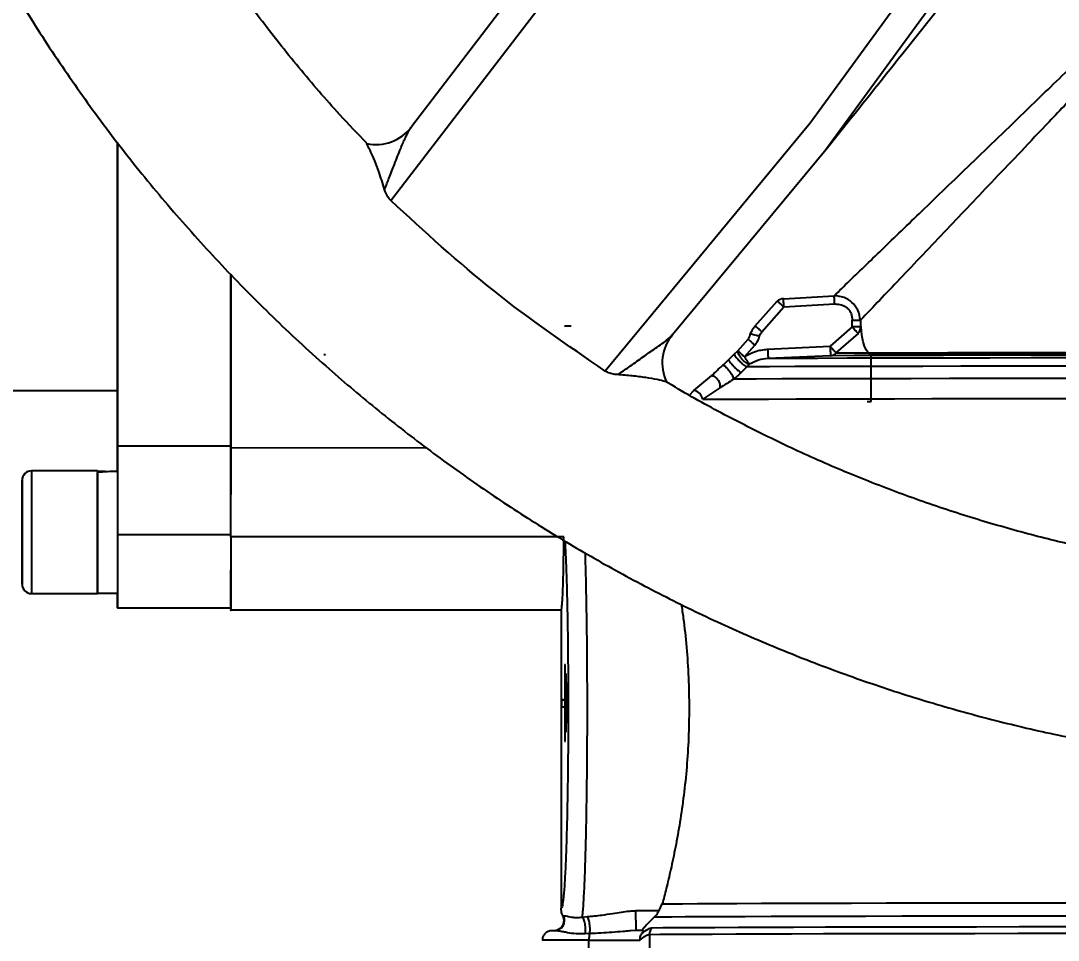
# Model space of a CAD drawing. Header units: millimetres. Extents: x 1890 to 4327, y 775 to 2498.
# Drawn here: x 2864.6 to 2974.5, y 1109.4 to 1206.9 of the extents above; entities that cross this region are included whole.
import ezdxf

# ---------------------------------------------------------------- set-up
doc = ezdxf.new("R2010")
doc.units = ezdxf.units.MM
doc.layers.add('AM_5', color=3, linetype='Continuous', lineweight=25)
doc.styles.add('SLDTEXTSTYLE1', font='txt.shx', dxfattribs={"width": 0.7, "bigfont": 'gbcbig.shx'})
doc.dimstyles.new('SLDDIMSTYLE12$0', dxfattribs={"dimtxt": 12, "dimasz": 10, "dimexe": 0, "dimexo": 0.0625, "dimgap": 0.875, "dimtad": 1, "dimdec": 1, "dimlfac": 1.8, "dimrnd": 1e-09, "dimzin": 12, "dimdsep": 46, "dimtxsty": 'SLDTEXTSTYLE1', "dimcen": 0.09, "dimdle": 8.16, "dimclrd": 3, "dimclre": 3, "dimadec": 0, "dimazin": 3, "dimtfac": 1, "dimtdec": 1, "dimtofl": 0, "dimtmove": 0, "dimatfit": 3, "dimfxl": 0, "dimfrac": 2, "dimtolj": 1, "dimlwd": 5, "dimlwe": 5, "dimarcsym": 0})

# ---------------------------------------------------------------- blocks, each defined once
blk = doc.blocks.new('*D77')
at = {"layer": 'AM_5', "color": 3, "lineweight": 5, "transparency": 16777216}
blk.add_line((3009.58, 1296.08), (2821.59, 1296.08), dxfattribs=at)
at = {"layer": 'AM_5', "color": 3, "linetype": 'Continuous', "lineweight": 5, "transparency": 16777216}
for p, q in [((2821.59, 1286.08), (2821.59, 1064.47)), ((2963.84, 1054.47), (2821.59, 1054.47))]:
    blk.add_line(p, q, dxfattribs=at)
at = {"layer": 'AM_5', "color": 3, "transparency": 16777216}
for points in [[(2819.92, 1286.08), (2823.26, 1286.08), (2821.59, 1296.08)], [(2819.92, 1064.47), (2823.26, 1064.47), (2821.59, 1054.47)]]:
    blk.add_solid(points, dxfattribs=at)
at = {"layer": 'Defpoints', "color": 0, "transparency": 16777216}
for p in [(3009.65, 1296.08), (2821.59, 1054.47), (2963.9, 1054.47)]:
    blk.add_point(p, dxfattribs=at)
at = {"layer": 'AM_5', "color": 0, "transparency": 16777216, "insert": (2814.72, 1121.75), "char_height": 12, "attachment_point": 5, "rotation": 90, "style": 'SLDTEXTSTYLE1'}
blk.add_mtext('\\A1;245', dxfattribs=at)

msp = doc.modelspace()

# ---------------------------------------------------------------- linework, layer by layer
at = {"color": 7, "linetype": 'Continuous', "lineweight": 25}
for p, q in [((2921.697, 1216.1), (2906.026, 1195.63)), ((2963.224, 1216.561), (2948.28, 1196.037)), ((2903.848, 1187.819), (2924.602, 1214.867)), ((2950.004, 1193.33), (2965.015, 1213.899)), ((2948.28, 1196.037), (2926.567, 1169.751)), ((2933.701, 1173.62), (2950.142, 1193.478)), ((2942.451, 1174.534), (2944.783, 1177.167)), ((2945.438, 1177.423), (2950.815, 1177.742)), ((2943.158, 1173.905), (2945.49, 1176.543)), ((2945.49, 1176.543), (2950.867, 1176.863)), ((2952.731, 1174.429), (2952.731, 1175.135)), ((2953.597, 1175.136), (2953.597, 1174.43)), ((2952.731, 1174.429), (2950.377, 1172.381)), ((2940.601, 1171.903), (2941.702, 1173.133)), ((2953.343, 1173.724), (2950.996, 1171.675)), ((2939.621, 1170.952), (2940.212, 1171.543)), ((2940.212, 1171.543), (2940.601, 1171.903)), ((2941.308, 1171.269), (2942.409, 1172.501)), ((2943.763, 1172.074), (2950.377, 1172.381)), ((2941.324, 1171.246), (2941.308, 1171.269)), ((2941.852, 1170.473), (2941.557, 1170.203)), ((2950.423, 1171.384), (2943.81, 1171.077)), ((2954.726, 1166.542), (2954.726, 1171.513)), ((2987.694, 1171.513), (2954.826, 1171.513)), ((2941.557, 1170.203), (2940.966, 1169.611)), ((2935.946, 1167.694), (2937.853, 1169.289)), ((2733.889, 1167.679), (2874.889, 1167.679)), ((2935.485, 1167.217), (2935.946, 1167.694)), ((2938.692, 1167.977), (2936.882, 1166.763)), ((2874.889, 1161.835), (2886.889, 1161.835)), ((2886.889, 1161.639), (2907.571, 1161.637)), ((2872.789, 1159.179), (2865.789, 1159.179)), ((2864.789, 1152.679), (2864.789, 1155.679)), ((2864.789, 1155.679), (2864.789, 1155.679)), ((2864.789, 1155.679), (2864.789, 1152.679)), ((2864.789, 1152.679), (2864.789, 1149.679)), ((2864.789, 1149.679), (2864.789, 1152.679)), ((2864.789, 1152.679), (2864.789, 1152.679)), ((2886.889, 1152.399), (2874.889, 1152.399)), ((2922.169, 1152.184), (2886.889, 1152.184)), ((2864.789, 1149.679), (2864.789, 1149.679)), ((2865.789, 1146.179), (2872.789, 1146.179)), ((2872.789, 1146.239), (2874.889, 1146.239)), ((2874.889, 1144.679), (2886.889, 1144.679)), ((2886.889, 1144.447), (2921.889, 1144.447)), ((2921.889, 1144.447), (2921.889, 1112.833)), ((2922.311, 1138.667), (2922.283, 1138.665)), ((2922.283, 1138.665), (2922.283, 1134.932)), ((2922.283, 1138.665), (2922.311, 1138.665)), ((2922.311, 1130.501), (2922.311, 1138.667)), ((2922.402, 1137.695), (2922.375, 1137.694)), ((2922.375, 1137.694), (2922.375, 1131.482)), ((2922.375, 1137.694), (2922.402, 1137.694)), ((2922.402, 1131.484), (2922.402, 1137.695)), ((2922.483, 1136.743), (2922.456, 1136.742)), ((2922.456, 1136.742), (2922.456, 1132.444)), ((2922.456, 1136.742), (2922.483, 1136.742)), ((2922.483, 1132.446), (2922.483, 1136.743)), ((2922.283, 1134.932), (2921.912, 1134.909)), ((2921.912, 1134.909), (2921.912, 1134.173)), ((2921.912, 1134.909), (2922.311, 1134.909)), ((2921.912, 1134.173), (2922.283, 1134.196)), ((2922.283, 1134.932), (2922.311, 1134.932)), ((2922.283, 1134.196), (2922.283, 1130.499)), ((2922.283, 1134.196), (2922.311, 1134.196)), ((2922.456, 1132.444), (2922.483, 1132.446)), ((2922.375, 1131.482), (2922.402, 1131.484)), ((2922.283, 1130.499), (2922.311, 1130.501)), ((2932.27, 1112.584), (2932.598, 1113.298)), ((2929.809, 1112.584), (2932.27, 1112.584)), ((2922.069, 1112.003), (2922.149, 1112.026)), ((2924.115, 1111.902), (2924.643, 1111.951)), ((2931.742, 1111.879), (2931.421, 1111.565)), ((2921.415, 1110.482), (2921.303, 1110.456)), ((2924.917, 1110.148), (2924.45, 1110.123)), ((2929.809, 1110.467), (2929.279, 1110.44)), ((2929.809, 1110.54), (2929.809, 1110.467)), ((2930.561, 1110.469), (2929.809, 1110.467)), ((2931.235, 1110.064), (2931.235, 1075.637)), ((2924.824, 1075.462), (2924.824, 1109.462))]:
    msp.add_line(p, q, dxfattribs=at)
at = {"color": 8, "linetype": 'Continuous', "lineweight": 25}
msp.add_line((2922.95, 1174.513), (2922.251, 1174.513), dxfattribs=at)
at = {"color": 7, "linetype": 'Continuous', "lineweight": 25, "flags": 128}
for points in [[(2874.889, 1193.963), (2874.889, 1192.946), (2874.889, 1188.747), (2874.889, 1184.774), (2874.889, 1181.046), (2874.889, 1177.58), (2874.889, 1174.393), (2874.889, 1171.498), (2874.889, 1168.909), (2874.889, 1166.639), (2874.889, 1164.697), (2874.889, 1163.093), (2874.889, 1161.835)], [(2874.889, 1167.679), (2874.889, 1167.857), (2874.889, 1168.392), (2874.889, 1169.279), (2874.889, 1170.515), (2874.889, 1172.093), (2874.889, 1174.005), (2874.889, 1176.242), (2874.889, 1178.791), (2874.889, 1181.641), (2874.889, 1184.777), (2874.889, 1188.182), (2874.889, 1191.839), (2874.889, 1193.884)], [(2954.826, 1171.513), (2954.602, 1171.57), (2954.386, 1171.741), (2954.188, 1172.018), (2954.014, 1172.391), (2953.871, 1172.846), (2953.765, 1173.365), (2953.7, 1173.927), (2953.678, 1174.513)], [(2943.763, 1172.074), (2943.772, 1171.882), (2943.781, 1171.697), (2943.789, 1171.527), (2943.796, 1171.377), (2943.802, 1171.253), (2943.806, 1171.159), (2943.809, 1171.1), (2943.81, 1171.077)], [(2950.996, 1171.675), (2953.527, 1171.684), (2956.356, 1171.693), (2959.469, 1171.701), (2962.849, 1171.708), (2966.478, 1171.715), (2970.337, 1171.722), (2974.406, 1171.728), (2978.662, 1171.733)], [(2976.195, 1171.147), (2971.652, 1171.142), (2967.299, 1171.136), (2963.157, 1171.129), (2959.248, 1171.122), (2955.589, 1171.114), (2952.2, 1171.106), (2949.097, 1171.097), (2946.296, 1171.087), (2943.81, 1171.077)], [(2978.359, 1171.443), (2974.061, 1171.437), (2969.953, 1171.431), (2966.056, 1171.425), (2962.392, 1171.418), (2958.979, 1171.41), (2955.836, 1171.402), (2952.979, 1171.393), (2950.423, 1171.384)], [(2977.439, 1170.279), (2972.855, 1170.274), (2968.442, 1170.268), (2964.222, 1170.262), (2960.213, 1170.255), (2956.433, 1170.247), (2952.902, 1170.239), (2949.633, 1170.231), (2946.644, 1170.222), (2943.948, 1170.212), (2941.557, 1170.203)], [(2976.444, 1168.974), (2971.791, 1168.969), (2967.314, 1168.963), (2963.035, 1168.956), (2958.974, 1168.949), (2955.148, 1168.942), (2951.577, 1168.933), (2948.276, 1168.925), (2945.261, 1168.915), (2942.546, 1168.906), (2940.144, 1168.896)], [(2874.888, 1161.835), (2874.888, 1163.093), (2874.888, 1164.697), (2874.888, 1166.639), (2874.888, 1167.679)], [(2936.882, 1166.763), (2938.885, 1166.773), (2941.208, 1166.783), (2943.839, 1166.793), (2946.767, 1166.802), (2949.979, 1166.811), (2953.46, 1166.819), (2957.194, 1166.827), (2961.165, 1166.834), (2965.355, 1166.841), (2969.746, 1166.847), (2974.316, 1166.852), (2979.046, 1166.857)], [(2874.888, 1159.004), (2874.888, 1159.662), (2874.888, 1160.629), (2874.888, 1161.36), (2874.888, 1161.835)], [(2874.889, 1161.835), (2874.889, 1161.36), (2874.889, 1160.629), (2874.889, 1159.662), (2874.889, 1158.486), (2874.889, 1157.132), (2874.889, 1155.638), (2874.889, 1154.046), (2874.889, 1152.399)], [(2865.789, 1159.179), (2865.789, 1159.168), (2865.789, 1158.906), (2865.789, 1158.308), (2865.789, 1157.407), (2865.789, 1156.251), (2865.789, 1154.902), (2865.789, 1153.434), (2865.789, 1151.924), (2865.789, 1150.456), (2865.789, 1149.107), (2865.789, 1147.951), (2865.789, 1147.05), (2865.789, 1146.452), (2865.789, 1146.19), (2865.789, 1146.179)], [(2872.789, 1159.179), (2872.789, 1159.168), (2872.789, 1158.906), (2872.789, 1158.308), (2872.789, 1157.407), (2872.789, 1156.251), (2872.789, 1154.902), (2872.789, 1153.434), (2872.789, 1151.924), (2872.789, 1150.456), (2872.789, 1149.107), (2872.789, 1147.951), (2872.789, 1147.05), (2872.789, 1146.452), (2872.789, 1146.19), (2872.789, 1146.179)], [(2872.789, 1146.239), (2872.789, 1146.302), (2872.789, 1146.684), (2872.789, 1147.395), (2872.789, 1148.394), (2872.789, 1149.628), (2872.789, 1151.028), (2872.789, 1152.519), (2872.789, 1154.019), (2872.789, 1155.445), (2872.789, 1156.72), (2872.789, 1157.774), (2872.789, 1158.549), (2872.789, 1159.004)], [(2874.889, 1152.399), (2874.889, 1150.665), (2874.889, 1149.029), (2874.889, 1147.567), (2874.889, 1146.35), (2874.889, 1145.437), (2874.889, 1144.871), (2874.889, 1144.679), (2874.889, 1144.871), (2874.889, 1145.437), (2874.889, 1146.239)], [(2932.598, 1113.298), (2933.489, 1113.309), (2934.733, 1113.32), (2936.324, 1113.331), (2938.254, 1113.341), (2940.516, 1113.352), (2943.097, 1113.361), (2945.987, 1113.371), (2949.171, 1113.38), (2952.636, 1113.389), (2956.366, 1113.397), (2960.342, 1113.404), (2964.547, 1113.411), (2968.962, 1113.417), (2973.565, 1113.423), (2978.337, 1113.428), (2983.253, 1113.432), (2988.293, 1113.436), (2993.433, 1113.438)], [(2929.809, 1111.564), (2929.809, 1111.726), (2929.809, 1111.885), (2929.809, 1112.036), (2929.809, 1112.178), (2929.809, 1112.306), (2929.809, 1112.417), (2929.809, 1112.511), (2929.809, 1112.584)], [(2975.678, 1112.012), (2970.974, 1112.007), (2966.448, 1112.001), (2962.121, 1111.994), (2958.013, 1111.987), (2954.141, 1111.979), (2950.525, 1111.971), (2947.18, 1111.962), (2944.122, 1111.953), (2941.365, 1111.943), (2938.921, 1111.933), (2936.802, 1111.923), (2935.017, 1111.912), (2933.575, 1111.901), (2932.481, 1111.89), (2931.742, 1111.879)], [(2931.235, 1110.064), (2932.388, 1110.075), (2933.886, 1110.086), (2935.724, 1110.097), (2937.893, 1110.107), (2940.384, 1110.117), (2943.185, 1110.127), (2946.284, 1110.136), (2949.668, 1110.145), (2953.32, 1110.154), (2957.225, 1110.161), (2961.366, 1110.169), (2965.723, 1110.175), (2970.277, 1110.181), (2975.009, 1110.187), (2979.896, 1110.191), (2984.917, 1110.195), (2990.05, 1110.198), (2995.271, 1110.201)], [(2931.523, 1110.771), (2932.671, 1110.782), (2934.164, 1110.793), (2935.995, 1110.804), (2938.157, 1110.814), (2940.638, 1110.824), (2943.429, 1110.834), (2946.517, 1110.843), (2949.888, 1110.852), (2953.527, 1110.86), (2957.418, 1110.868), (2961.544, 1110.875), (2965.885, 1110.882), (2970.422, 1110.888), (2975.137, 1110.893), (2980.006, 1110.898), (2985.009, 1110.902), (2990.123, 1110.905), (2995.325, 1110.907)]]:
    msp.add_lwpolyline(points, dxfattribs=at)
at = {"color": 7, "linetype": 'Continuous', "lineweight": 25}
for centre, radius, start, end in [((2902.284, 1198.422), 4.669, 257.62568, 323.26961), ((2945.478, 1176.356), 1.067, 92.13356, 130.59749), ((2952.569, 1174.388), 1.021, 319.34999, 340.50208), ((2952.463, 1174.429), 1.135, 340.37219, 0.07572), ((2937.264, 1170.603), 4.668, 139.73951, 205.37948), ((2896.757, 1171.867), 0.354, 270.61177, 298.18973), ((2950.364, 1172.211), 0.828, 274.11758, 319.73569), ((2935.792, 1166.602), 1.102, 8.36733, 81.9514), ((2954.31, 1169.513), 3, 270, 277.97224), ((2865.789, 1158.179), 1, 90, 180), ((2865.789, 1147.179), 1, 180, 270), ((2921.157, 1111.55), 1.1, 270.09999, 25.63662), ((2927.137, 1109.497), 2.314, 163.65187, 180.85663), ((2923.742, 655.679), 453.784, 89.86336, 90.48649), ((2924.004, 3007.823), 1898.362, 270.024744, 270.187646)]:
    msp.add_arc(centre, radius, start, end, dxfattribs=at)
for centre, start_param, end_param in [((2872.789, 1152.679), 1.4765232, 1.5707963), ((2874.889, 1152.679), 1.5707963, 1.760193)]:
    msp.add_ellipse(centre, major_axis=(11.154, 0), ratio=0.5773521, start_param=start_param, end_param=end_param, dxfattribs=at)
for points, knots in [([(3009.456, 1127.481), (3012.016, 1127.506), (3015.597, 1127.541), (3020.866, 1127.82), (3025.33, 1128.155), (3030.646, 1128.721), (3036.215, 1129.494), (3042.029, 1130.504), (3048, 1131.76), (3054.076, 1133.271), (3060.214, 1135.042), (3066.379, 1137.076), (3072.543, 1139.375), (3078.68, 1141.941), (3084.768, 1144.771), (3090.787, 1147.865), (3096.72, 1151.219), (3102.549, 1154.831), (3108.259, 1158.697), (3113.834, 1162.811), (3119.262, 1167.168), (3124.527, 1171.763), (3129.619, 1176.587), (3134.524, 1181.635), (3139.231, 1186.898), (3143.728, 1192.368), (3148.007, 1198.036), (3152.055, 1203.893), (3155.865, 1209.93), (3159.427, 1216.136), (3162.732, 1222.5), (3165.773, 1229.013), (3168.542, 1235.662), (3171.032, 1242.436), (3173.238, 1249.324), (3175.152, 1256.313), (3176.771, 1263.391), (3178.089, 1270.544), (3179.101, 1277.761), (3179.806, 1285.028), (3180.199, 1292.333), (3180.278, 1299.66), (3180.041, 1306.998), (3179.486, 1314.333), (3178.614, 1321.651), (3177.424, 1328.938), (3175.916, 1336.181), (3174.091, 1343.365), (3171.95, 1350.478), (3169.497, 1357.505), (3166.732, 1364.434), (3163.659, 1371.25), (3160.282, 1377.941), (3156.604, 1384.493), (3152.631, 1390.893), (3148.366, 1397.128), (3143.815, 1403.186), (3138.983, 1409.055), (3133.875, 1414.721), (3128.499, 1420.174), (3123.052, 1425.221), (3117.579, 1429.873), (3112.12, 1434.143), (3106.496, 1438.185), (3100.714, 1441.994), (3094.787, 1445.562), (3088.724, 1448.884), (3082.538, 1451.954), (3076.242, 1454.767), (3069.848, 1457.319), (3063.373, 1459.606), (3056.835, 1461.622), (3050.26, 1463.364), (3043.687, 1464.829), (3037.194, 1466.011), (3030.904, 1466.908), (3025.38, 1467.491), (3020.498, 1467.859), (3015.674, 1468.099), (3009.699, 1468.216), (3004.182, 1468.105), (2998.913, 1467.834), (2994.449, 1467.496), (2989.133, 1466.931), (2983.564, 1466.158), (2977.75, 1465.148), (2971.779, 1463.892), (2965.703, 1462.381), (2959.565, 1460.61), (2953.4, 1458.576), (2947.236, 1456.277), (2941.099, 1453.711), (2935.011, 1450.881), (2928.992, 1447.787), (2923.059, 1444.433), (2917.23, 1440.82), (2911.52, 1436.955), (2905.945, 1432.841), (2900.517, 1428.484), (2895.252, 1423.889), (2890.16, 1419.065), (2885.255, 1414.017), (2880.549, 1408.754), (2876.051, 1403.284), (2871.773, 1397.616), (2867.724, 1391.759), (2863.914, 1385.722), (2860.352, 1379.516), (2857.048, 1373.152), (2854.005, 1366.64), (2851.243, 1359.988), (2848.906, 1353.706), (2847.627, 1349.601), (2847.064, 1347.792)], [0, 0, 0, 0, 0.01020738, 0.01427401, 0.02103699, 0.02805607, 0.03558666, 0.0434511, 0.05157826, 0.05991132, 0.06840986, 0.07704394, 0.08579098, 0.09463359, 0.10355821, 0.11255405, 0.12161242, 0.13072624, 0.1398897, 0.14909794, 0.15834689, 0.16763314, 0.17695375, 0.18630622, 0.19568842, 0.20509849, 0.21453484, 0.22399606, 0.23348097, 0.24298851, 0.25251779, 0.26206801, 0.27163852, 0.28122873, 0.29083816, 0.30046642, 0.31011319, 0.31977821, 0.32946132, 0.33916239, 0.34888138, 0.35861831, 0.36837328, 0.37814642, 0.38793798, 0.39774825, 0.40757761, 0.41742653, 0.42729557, 0.4371854, 0.4470968, 0.45703069, 0.46698816, 0.47697044, 0.48697902, 0.49701559, 0.50708218, 0.51718117, 0.52731537, 0.53748817, 0.54770366, 0.5569145, 0.56612256, 0.57532659, 0.5845258, 0.59371913, 0.60290519, 0.61208206, 0.62124705, 0.63039624, 0.63952364, 0.64861966, 0.65766788, 0.66663751, 0.67546331, 0.68397889, 0.69196332, 0.69760555, 0.70350123, 0.71121989, 0.72142727, 0.72549391, 0.73225688, 0.73927596, 0.74680655, 0.754671, 0.76279816, 0.77113122, 0.77962976, 0.78826384, 0.79701087, 0.80585349, 0.81477811, 0.82377394, 0.83283231, 0.84194614, 0.85110959, 0.86031783, 0.86956679, 0.87885303, 0.88817364, 0.89752611, 0.90690831, 0.91631839, 0.92575473, 0.93521596, 0.94470086, 0.95420841, 0.96373768, 0.97328791, 0.98285841, 0.99244862, 1, 1, 1, 1]), ([(2901.305, 1193.889), (2900.344, 1194.889), (2897.855, 1197.482), (2894.073, 1201.895), (2889.942, 1207.098), (2886.041, 1212.503), (2882.372, 1218.09), (2878.945, 1223.851), (2875.771, 1229.775), (2872.857, 1235.85), (2870.213, 1242.064), (2867.845, 1248.407), (2865.76, 1254.864), (2863.965, 1261.423), (2862.465, 1268.071), (2861.266, 1274.795), (2860.372, 1281.581), (2859.787, 1288.415), (2859.513, 1295.283), (2859.554, 1302.17), (2859.912, 1309.063), (2860.587, 1315.947), (2861.58, 1322.807), (2862.891, 1329.629), (2864.521, 1336.398), (2866.466, 1343.1), (2868.726, 1349.72), (2871.298, 1356.243), (2874.179, 1362.656), (2877.366, 1368.943), (2880.853, 1375.092), (2884.638, 1381.088), (2888.715, 1386.917), (2893.078, 1392.566), (2897.721, 1398.022), (2902.64, 1403.271), (2907.65, 1408.127), (2912.704, 1412.599), (2917.763, 1416.697), (2922.989, 1420.573), (2928.383, 1424.204), (2932.86, 1427.002), (2935.584, 1428.498), (2936.41, 1428.952)], [0, 0, 0, 0, 0.0151775, 0.0393292, 0.0635604, 0.0878663, 0.1122429, 0.1366868, 0.161195, 0.1857649, 0.2103945, 0.2350819, 0.2598255, 0.2846241, 0.3094766, 0.3343824, 0.3593409, 0.3843518, 0.409415, 0.4345306, 0.4596989, 0.4849206, 0.5101965, 0.5355275, 0.5609152, 0.5863611, 0.6118672, 0.6374358, 0.6630699, 0.6887726, 0.714548, 0.7404006, 0.7663359, 0.7923603, 0.8184816, 0.8447092, 0.8710544, 0.8948026, 0.918543, 0.942272, 0.9659875, 0.9896862, 1, 1, 1, 1]), ([(2839.586, 1298.974), (2839.57, 1297.981), (2839.514, 1294.542), (2839.751, 1288.653), (2840.289, 1281.319), (2841.166, 1274.001), (2842.355, 1266.714), (2843.863, 1259.471), (2845.688, 1252.287), (2847.829, 1245.174), (2850.282, 1238.146), (2853.047, 1231.218), (2856.12, 1224.402), (2859.497, 1217.711), (2863.175, 1211.159), (2867.148, 1204.759), (2871.413, 1198.524), (2875.965, 1192.466), (2880.796, 1186.597), (2885.904, 1180.931), (2891.28, 1175.478), (2896.727, 1170.431), (2902.2, 1165.779), (2907.659, 1161.509), (2913.283, 1157.467), (2919.065, 1153.658), (2924.992, 1150.09), (2931.055, 1146.768), (2937.241, 1143.698), (2943.537, 1140.884), (2949.931, 1138.332), (2956.406, 1136.046), (2962.944, 1134.03), (2969.519, 1132.288), (2976.092, 1130.823), (2982.585, 1129.641), (2988.875, 1128.744), (2994.399, 1128.16), (2999.281, 1127.795), (3004.105, 1127.547), (3007.52, 1127.505), (3009.456, 1127.481)], [0, 0, 0, 0, 0.01109766, 0.03845632, 0.06586598, 0.09332727, 0.12084104, 0.14840835, 0.17603052, 0.20370911, 0.23144601, 0.25924341, 0.28710389, 0.31503048, 0.34302669, 0.37109662, 0.39924508, 0.42747773, 0.45580122, 0.48422349, 0.51275401, 0.54140426, 0.56723687, 0.59306169, 0.61887522, 0.6446752, 0.67045871, 0.69622182, 0.72195917, 0.74766321, 0.77332291, 0.7989215, 0.8244321, 0.84980864, 0.87496476, 0.89971751, 0.9236002, 0.94599323, 0.96181736, 0.97835234, 1, 1, 1, 1]), ([(2950.142, 1193.478), (2954.541, 1198.993), (2962.397, 1208.84), (2970.301, 1218.748), (2973.779, 1223.108)], [0, 0, 0, 0, 0.5600002, 1, 1, 1, 1]), ([(2950.815, 1177.742), (2951.35, 1178.259), (2952.438, 1179.31), (2954.218, 1181.028), (2956.138, 1182.88), (2958.205, 1184.876), (2960.472, 1187.065), (2962.961, 1189.466), (2965.692, 1192.1), (2968.623, 1194.929), (2971.431, 1197.639), (2974.08, 1200.196), (2976.494, 1202.528), (2978.949, 1204.9), (2981.452, 1207.32), (2983.529, 1209.331), (2985.191, 1210.941), (2986.405, 1212.118), (2987.68, 1213.355), (2989.014, 1214.651), (2990.103, 1215.711), (2990.945, 1216.531), (2991.537, 1217.107), (2992.183, 1217.738), (2992.884, 1218.422), (2993.809, 1219.327), (2994.827, 1220.326), (2995.806, 1221.29), (2996.411, 1221.886), (2996.725, 1222.196), (2996.826, 1222.295), (2996.862, 1222.331)], [0, 0, 0, 0, 0.046815, 0.0951103, 0.144924, 0.1962908, 0.2492415, 0.3076599, 0.3687368, 0.4324948, 0.4989523, 0.5474914, 0.5980276, 0.6477144, 0.6969811, 0.7488148, 0.7716581, 0.7956054, 0.8206552, 0.8468061, 0.8740566, 0.8845335, 0.8960667, 0.9086554, 0.922299, 0.9369964, 0.9626405, 0.9816845, 0.994136, 0.9978912, 1, 1, 1, 1]), ([(2997.587, 1221.634), (2996.216, 1220.159), (2993.454, 1217.189), (2989.354, 1212.833), (2985.229, 1208.463), (2981.184, 1204.189), (2977.266, 1200.055), (2973.759, 1196.359), (2970.627, 1193.061), (2967.832, 1190.119), (2965.217, 1187.365), (2961.786, 1183.754), (2957.747, 1179.506), (2954.946, 1176.556), (2953.597, 1175.136)], [0, 0, 0, 0, 0.0838137, 0.1688192, 0.2514311, 0.3390822, 0.4223802, 0.5013551, 0.5674319, 0.6310507, 0.6922419, 0.7510397, 0.8801277, 1, 1, 1, 1]), ([(2903.195, 1188.987), (2903.356, 1189.405), (2903.707, 1190.315), (2904.282, 1191.784), (2904.762, 1193.022), (2905.14, 1193.931), (2905.368, 1194.449), (2905.595, 1194.925), (2905.816, 1195.344), (2905.962, 1195.543), (2906.026, 1195.63)], [0, 0, 0, 0, 0.1611026, 0.3502106, 0.5867982, 0.6800351, 0.7629564, 0.8357924, 0.9281737, 1, 1, 1, 1]), ([(2903.195, 1188.987), (2902.986, 1189.642), (2902.513, 1191.126), (2901.866, 1192.708), (2901.431, 1193.602), (2901.294, 1193.844), (2901.282, 1193.865), (2901.283, 1193.862), (2901.284, 1193.862)], [0, 0, 0, 0, 0.2971018, 0.6738454, 0.8402733, 0.9608545, 0.994792, 1, 1, 1, 1]), ([(2950.142, 1193.478), (2950.118, 1193.449), (2950.069, 1193.388), (2950.019, 1193.329), (2949.999, 1193.312), (2949.998, 1193.317), (2950.003, 1193.327), (2950.004, 1193.33)], [0, 0, 0, 0, 0.3325712, 0.6879646, 0.8313814, 0.949784, 1, 1, 1, 1]), ([(2903.848, 1187.819), (2903.74, 1187.943), (2903.475, 1188.244), (2903.3, 1188.661), (2903.217, 1188.92), (2903.195, 1188.987)], [0, 0, 0, 0, 0.3408092, 0.8280986, 1, 1, 1, 1]), ([(2926.567, 1169.751), (2922.566, 1172.492), (2914.563, 1177.974), (2907.42, 1184.537), (2903.848, 1187.819)], [0, 0, 0, 0, 0.50000046, 1, 1, 1, 1]), ([(2886.888, 1161.569), (2886.888, 1162.144), (2886.888, 1163.293), (2886.888, 1165.895), (2886.888, 1169.104), (2886.888, 1172.989), (2886.888, 1176.631), (2886.888, 1179.17), (2886.888, 1180.014)], [0, 0, 0, 0, 0.1818994, 0.3637987, 0.5456981, 0.7275974, 0.9094968, 1, 1, 1, 1]), ([(2886.889, 1165.228), (2886.889, 1165.225), (2886.889, 1165.019), (2886.889, 1165.745), (2886.889, 1167.492), (2886.889, 1170.605), (2886.889, 1174.684), (2886.889, 1178.263), (2886.889, 1180.013)], [0, 0, 0, 0, 0.0032792, 0.2043382, 0.4053973, 0.6064563, 0.8075153, 1, 1, 1, 1]), ([(2886.889, 1180.013), (2886.889, 1179.243), (2886.889, 1176.771), (2886.889, 1173.179), (2886.889, 1169.265), (2886.889, 1166.027), (2886.889, 1163.394), (2886.889, 1162.224), (2886.889, 1161.639)], [0, 0, 0, 0, 0.0830225, 0.266418, 0.4498135, 0.633209, 0.8166045, 1, 1, 1, 1]), ([(2944.783, 1177.167), (2944.815, 1177.139), (2944.879, 1177.082), (2945.048, 1176.933), (2945.256, 1176.749), (2945.41, 1176.613), (2945.49, 1176.543)], [0, 0, 0, 0, 0.2436742, 0.4995317, 0.7402218, 1, 1, 1, 1]), ([(2945.49, 1176.543), (2945.485, 1176.631), (2945.474, 1176.81), (2945.459, 1177.062), (2945.447, 1177.279), (2945.441, 1177.376), (2945.438, 1177.423)], [0, 0, 0, 0, 0.2454242, 0.5000022, 0.7589463, 1, 1, 1, 1]), ([(2953.597, 1175.136), (2953.53, 1175.505), (2953.403, 1176.211), (2952.742, 1177.059), (2951.854, 1177.625), (2951.17, 1177.702), (2950.815, 1177.742)], [0, 0, 0, 0, 0.2663901, 0.5098892, 0.7453095, 1, 1, 1, 1]), ([(2950.867, 1176.863), (2950.862, 1176.951), (2950.851, 1177.13), (2950.836, 1177.38), (2950.823, 1177.597), (2950.818, 1177.694), (2950.815, 1177.742)], [0, 0, 0, 0, 0.2454989, 0.5000768, 0.7546143, 1, 1, 1, 1]), ([(2950.867, 1176.863), (2951.111, 1176.856), (2951.477, 1176.845), (2951.921, 1176.649), (2952.211, 1176.439), (2952.444, 1176.168), (2952.674, 1175.741), (2952.708, 1175.378), (2952.731, 1175.135)], [0, 0, 0, 0, 0.2521275, 0.3779391, 0.5007289, 0.6233866, 0.7488517, 1, 1, 1, 1]), ([(2941.952, 1173.696), (2942.015, 1173.864), (2942.131, 1174.172), (2942.351, 1174.42), (2942.451, 1174.534)], [0, 0, 0, 0, 0.5425488, 1, 1, 1, 1]), ([(2943.158, 1173.905), (2943.085, 1173.97), (2942.933, 1174.105), (2942.723, 1174.292), (2942.547, 1174.448), (2942.483, 1174.506), (2942.451, 1174.534)], [0, 0, 0, 0, 0.238008, 0.4918756, 0.7501051, 1, 1, 1, 1]), ([(2942.909, 1173.436), (2942.937, 1173.522), (2942.993, 1173.693), (2943.103, 1173.835), (2943.158, 1173.905)], [0, 0, 0, 0, 0.5061903, 1, 1, 1, 1]), ([(2953.343, 1173.724), (2953.316, 1173.756), (2953.258, 1173.821), (2953.109, 1173.994), (2952.928, 1174.202), (2952.796, 1174.355), (2952.731, 1174.429)], [0, 0, 0, 0, 0.2438677, 0.49954771, 0.75547028, 1, 1, 1, 1]), ([(2927.883, 1169.375), (2928.28, 1169.642), (2929.15, 1170.228), (2930.425, 1171.156), (2931.792, 1172.102), (2933.018, 1172.943), (2933.501, 1173.422), (2933.701, 1173.62)], [0, 0, 0, 0, 0.1731069, 0.3790677, 0.5833991, 0.8278545, 1, 1, 1, 1]), ([(2941.702, 1173.133), (2941.754, 1173.213), (2941.868, 1173.388), (2941.922, 1173.588), (2941.952, 1173.696)], [0, 0, 0, 0, 0.4552726, 1, 1, 1, 1]), ([(2941.702, 1173.133), (2941.732, 1173.106), (2941.793, 1173.051), (2941.962, 1172.9), (2942.174, 1172.71), (2942.332, 1172.57), (2942.409, 1172.501)], [0, 0, 0, 0, 0.2380919, 0.4920716, 0.750311, 1, 1, 1, 1]), ([(2942.909, 1173.436), (2942.797, 1173.466), (2942.565, 1173.529), (2942.26, 1173.612), (2942.032, 1173.674), (2941.978, 1173.689), (2941.952, 1173.696)], [0, 0, 0, 0, 0.2417518, 0.499999, 0.7582468, 1, 1, 1, 1]), ([(2942.409, 1172.501), (2942.515, 1172.635), (2942.736, 1172.917), (2942.849, 1173.257), (2942.909, 1173.436)], [0, 0, 0, 0, 0.4756659, 1, 1, 1, 1]), ([(2940.212, 1171.543), (2940.233, 1171.5), (2940.273, 1171.413), (2940.42, 1171.215), (2940.604, 1171.001), (2940.807, 1170.789), (2941.019, 1170.588), (2941.232, 1170.405), (2941.429, 1170.26), (2941.514, 1170.222), (2941.557, 1170.203)], [0, 0, 0, 0, 0.131037, 0.2621403, 0.3866575, 0.4997396, 0.6131643, 0.7379157, 0.8690833, 1, 1, 1, 1]), ([(2940.601, 1171.903), (2940.603, 1171.846), (2940.607, 1171.732), (2940.7, 1171.5), (2940.846, 1171.249), (2940.979, 1171.086), (2941.045, 1171.005)], [0, 0, 0, 0, 0.25, 0.5, 0.75, 1, 1, 1, 1]), ([(2940.601, 1171.903), (2940.631, 1171.876), (2940.693, 1171.82), (2940.865, 1171.666), (2941.077, 1171.476), (2941.232, 1171.337), (2941.308, 1171.269)], [0, 0, 0, 0, 0.24378911, 0.49999481, 0.7562033, 1, 1, 1, 1]), ([(2941.308, 1171.269), (2941.675, 1171.482), (2942.436, 1171.922), (2943.311, 1172.022), (2943.763, 1172.074)], [0, 0, 0, 0, 0.4826701, 1, 1, 1, 1]), ([(2950.377, 1172.381), (2950.443, 1172.306), (2950.577, 1172.153), (2950.76, 1171.943), (2950.911, 1171.771), (2950.968, 1171.707), (2950.996, 1171.675)], [0, 0, 0, 0, 0.2440869, 0.5, 0.7559131, 1, 1, 1, 1]), ([(2950.377, 1172.381), (2950.383, 1172.257), (2950.392, 1172.067), (2950.402, 1171.837), (2950.41, 1171.679), (2950.415, 1171.55), (2950.421, 1171.424), (2950.422, 1171.4), (2950.423, 1171.384)], [0, 0, 0, 0, 0.23988085, 0.36868246, 0.50010638, 0.63151483, 0.76027185, 1, 1, 1, 1]), ([(2939.032, 1170.395), (2939.136, 1170.487), (2939.333, 1170.66), (2939.529, 1170.858), (2939.621, 1170.952)], [0, 0, 0, 0, 0.5295864, 1, 1, 1, 1]), ([(2939.621, 1170.952), (2939.641, 1170.908), (2939.682, 1170.822), (2939.829, 1170.624), (2940.013, 1170.41), (2940.216, 1170.198), (2940.428, 1169.996), (2940.642, 1169.813), (2940.839, 1169.668), (2940.924, 1169.63), (2940.966, 1169.611)], [0, 0, 0, 0, 0.13092068, 0.26204689, 0.38670586, 0.50000002, 0.61329416, 0.73795311, 0.86907932, 1, 1, 1, 1]), ([(2941.046, 1171.004), (2941.117, 1170.928), (2941.26, 1170.776), (2941.484, 1170.604), (2941.694, 1170.49), (2941.799, 1170.479), (2941.852, 1170.473)], [0, 0, 0, 0, 0.25, 0.5, 0.75, 1, 1, 1, 1]), ([(2941.852, 1170.473), (2941.833, 1170.502), (2941.792, 1170.561), (2941.668, 1170.742), (2941.507, 1170.978), (2941.384, 1171.157), (2941.324, 1171.246)], [0, 0, 0, 0, 0.2352392, 0.4885379, 0.7480169, 1, 1, 1, 1]), ([(2943.81, 1171.077), (2943.463, 1171.041), (2942.771, 1170.969), (2942.157, 1170.638), (2941.852, 1170.473)], [0, 0, 0, 0, 0.5026251, 1, 1, 1, 1]), ([(2927.883, 1169.375), (2927.686, 1169.394), (2927.334, 1169.428), (2926.87, 1169.572), (2926.641, 1169.708), (2926.567, 1169.751)], [0, 0, 0, 0, 0.4614557, 0.826888, 1, 1, 1, 1]), ([(2933.046, 1168.602), (2933.046, 1168.602), (2933.055, 1168.599), (2932.854, 1168.664), (2932.075, 1168.852), (2930.863, 1169.066), (2929.443, 1169.25), (2928.401, 1169.333), (2927.883, 1169.375)], [0, 0, 0, 0, 0.0052274, 0.1258242, 0.3272801, 0.5489619, 0.7757262, 1, 1, 1, 1]), ([(2937.853, 1169.289), (2938.017, 1169.447), (2938.271, 1169.693), (2938.672, 1170.075), (2938.923, 1170.298), (2939.032, 1170.395)], [0, 0, 0, 0, 0.50740932, 0.78580851, 1, 1, 1, 1]), ([(2939.032, 1170.395), (2939.083, 1170.369), (2939.183, 1170.316), (2939.375, 1170.147), (2939.568, 1169.941), (2939.745, 1169.718), (2939.903, 1169.488), (2940.034, 1169.258), (2940.127, 1169.042), (2940.138, 1168.945), (2940.144, 1168.896)], [0, 0, 0, 0, 0.1310483, 0.2625369, 0.3881864, 0.5032326, 0.6148558, 0.7377661, 0.8681392, 1, 1, 1, 1]), ([(2940.966, 1169.611), (2940.838, 1169.487), (2940.573, 1169.233), (2940.29, 1169.01), (2940.144, 1168.896)], [0, 0, 0, 0, 0.4845227, 1, 1, 1, 1]), ([(3009.507, 1147.481), (3007.106, 1147.519), (3003.748, 1147.571), (2998.805, 1147.875), (2994.615, 1148.232), (2989.629, 1148.823), (2984.407, 1149.623), (2978.961, 1150.66), (2973.373, 1151.944), (2967.694, 1153.483), (2961.966, 1155.281), (2956.222, 1157.341), (2950.493, 1159.666), (2944.798, 1162.249), (2939.177, 1165.117), (2935.254, 1167.249), (2933.251, 1168.491), (2933.051, 1168.615)], [0, 0, 0, 0, 0.089708, 0.1255093, 0.1850415, 0.2468399, 0.3131505, 0.3824082, 0.4539863, 0.5273844, 0.6022463, 0.6783085, 0.7553722, 0.8332846, 0.9119262, 0.9912022, 1, 1, 1, 1]), ([(2937.853, 1169.289), (2937.921, 1169.267), (2938.057, 1169.223), (2938.249, 1169.097), (2938.415, 1168.937), (2938.546, 1168.755), (2938.638, 1168.566), (2938.696, 1168.373), (2938.72, 1168.171), (2938.701, 1168.043), (2938.692, 1167.977)], [0, 0, 0, 0, 0.1325008, 0.2662233, 0.397443, 0.5228319, 0.639905, 0.7518665, 0.872167, 1, 1, 1, 1]), ([(2940.144, 1168.896), (2939.911, 1168.739), (2939.34, 1168.354), (2938.933, 1168.117), (2938.692, 1167.977)], [0, 0, 0, 0, 0.4080088, 1, 1, 1, 1]), ([(2886.888, 1161.569), (2886.888, 1161.234), (2886.888, 1160.564), (2886.889, 1158.726), (2886.889, 1157.213), (2886.889, 1156.679)], [0, 0, 0, 0, 0.3927328, 0.7854656, 1, 1, 1, 1]), ([(2864.789, 1152.679), (2864.789, 1153.371), (2864.789, 1154.435), (2864.789, 1155.716), (2864.789, 1156.596), (2864.789, 1157.31), (2864.789, 1157.975), (2864.789, 1158.312), (2864.789, 1157.975), (2864.789, 1157.31), (2864.789, 1156.596), (2864.789, 1155.716), (2864.789, 1154.435), (2864.789, 1153.371), (2864.789, 1152.679)], [0, 0, 0, 0, 0.1197284, 0.1841803, 0.25, 0.3158197, 0.3802716, 0.5, 0.6197284, 0.6841803, 0.75, 0.8158197, 0.8802716, 1, 1, 1, 1]), ([(2864.789, 1152.679), (2864.789, 1151.987), (2864.789, 1150.923), (2864.789, 1149.642), (2864.789, 1148.762), (2864.789, 1148.048), (2864.789, 1147.383), (2864.789, 1147.046), (2864.789, 1147.383), (2864.789, 1148.048), (2864.789, 1148.762), (2864.789, 1149.642), (2864.789, 1150.923), (2864.789, 1151.987), (2864.789, 1152.679)], [0, 0, 0, 0, 0.1197284, 0.1841803, 0.25, 0.3158197, 0.3802716, 0.5, 0.6197284, 0.6841803, 0.75, 0.8158197, 0.8802716, 1, 1, 1, 1]), ([(2886.889, 1152.184), (2886.889, 1151.166), (2886.889, 1149.131), (2886.889, 1146.537), (2886.889, 1144.94), (2886.889, 1144.255), (2886.889, 1144.449), (2886.889, 1144.45)], [0, 0, 0, 0, 0.2496567, 0.4993133, 0.74897, 0.9986267, 1, 1, 1, 1]), ([(2921.889, 1144.447), (2921.911, 1144.491), (2921.95, 1144.565), (2922.018, 1145.245), (2922.09, 1146.625), (2922.153, 1149.147), (2922.164, 1151.191), (2922.169, 1152.184)], [0, 0, 0, 0, 0.1587187, 0.2699568, 0.5007191, 0.7575201, 1, 1, 1, 1]), ([(2922.295, 1151.768), (2922.328, 1151.123), (2922.395, 1149.781), (2922.479, 1147.138), (2922.55, 1144.084), (2922.601, 1140.713), (2922.63, 1137.147), (2922.638, 1133.484), (2922.624, 1129.836), (2922.588, 1126.313), (2922.531, 1123.017), (2922.456, 1120.05), (2922.363, 1117.496), (2922.257, 1115.434), (2922.14, 1113.933), (2922.016, 1112.988), (2921.931, 1112.885), (2921.889, 1112.833)], [0, 0, 0, 0, 0.0620488, 0.1290419, 0.1960393, 0.2630353, 0.3300303, 0.3970253, 0.4640214, 0.5310177, 0.5980134, 0.6650096, 0.732007, 0.7990047, 0.8660027, 0.9330014, 1, 1, 1, 1]), ([(2924.412, 1150.494), (2924.415, 1150.417), (2924.435, 1149.858), (2924.467, 1148.698), (2924.516, 1146.645), (2924.564, 1144.013), (2924.604, 1140.768), (2924.629, 1137.418), (2924.632, 1135.153), (2924.633, 1134.028)], [0, 0, 0, 0, 0.0188145, 0.1362189, 0.2484372, 0.4404844, 0.6297583, 0.8162623, 1, 1, 1, 1]), ([(2886.889, 1144.8), (2886.889, 1144.857), (2886.889, 1145.063), (2886.889, 1146.418), (2886.889, 1147.983), (2886.889, 1148.679)], [0, 0, 0, 0, 0.1768439, 0.6339579, 1, 1, 1, 1]), ([(2934.615, 1145.053), (2934.69, 1144.571), (2934.911, 1143.134), (2935.181, 1140.516), (2935.406, 1137.303), (2935.434, 1135.117), (2935.448, 1134.028)], [0, 0, 0, 0, 0.1455268, 0.4334455, 0.7177855, 1, 1, 1, 1]), ([(2924.633, 1134.028), (2924.632, 1132.837), (2924.628, 1130.433), (2924.603, 1127.284), (2924.571, 1124.605), (2924.535, 1122.382), (2924.487, 1120.072), (2924.422, 1117.696), (2924.337, 1115.365), (2924.234, 1113.292), (2924.156, 1112.376), (2924.115, 1111.902)], [0, 0, 0, 0, 0.1217334, 0.2456529, 0.3295313, 0.4143849, 0.5002146, 0.6112196, 0.7315209, 0.8611156, 1, 1, 1, 1]), ([(2935.448, 1134.028), (2935.435, 1132.983), (2935.409, 1130.885), (2935.204, 1127.785), (2934.891, 1124.775), (2934.48, 1121.918), (2934.005, 1119.27), (2933.505, 1116.915), (2933.015, 1114.865), (2932.737, 1113.819), (2932.598, 1113.298)], [0, 0, 0, 0, 0.1214856, 0.2437954, 0.3676184, 0.4931071, 0.6198103, 0.7472252, 0.8740914, 1, 1, 1, 1]), ([(2922.069, 1112.003), (2922.004, 1112.178), (2921.903, 1112.447), (2921.892, 1112.733), (2921.889, 1112.833)], [0, 0, 0, 0, 0.649785, 1, 1, 1, 1]), ([(2924.643, 1111.951), (2925.168, 1112.003), (2926.085, 1112.092), (2927.276, 1112.268), (2928.249, 1112.419), (2929.059, 1112.548), (2929.591, 1112.573), (2929.809, 1112.584)], [0, 0, 0, 0, 0.2998788, 0.5240414, 0.7085127, 0.8805177, 1, 1, 1, 1]), ([(2931.742, 1111.879), (2931.807, 1111.947), (2931.938, 1112.083), (2932.083, 1112.285), (2932.196, 1112.464), (2932.245, 1112.543), (2932.27, 1112.584)], [0, 0, 0, 0, 0.2574412, 0.5169374, 0.7503202, 1, 1, 1, 1]), ([(2922.069, 1112.003), (2922.103, 1111.91), (2922.162, 1111.749), (2922.175, 1111.48), (2922.13, 1111.213), (2922.01, 1110.956), (2921.828, 1110.738), (2921.605, 1110.564), (2921.417, 1110.515), (2921.325, 1110.491)], [0, 0, 0, 0, 0.1529156, 0.2657043, 0.4140042, 0.5702861, 0.7000495, 0.8539974, 1, 1, 1, 1]), ([(2922.149, 1112.026), (2922.213, 1112.045), (2922.307, 1112.071), (2922.981, 1111.886), (2923.568, 1111.839), (2923.936, 1111.881), (2924.115, 1111.902)], [0, 0, 0, 0, 0.5280891, 0.7757084, 0.8910227, 1, 1, 1, 1]), ([(2924.45, 1110.123), (2924.46, 1110.187), (2924.481, 1110.322), (2924.489, 1110.575), (2924.473, 1110.86), (2924.431, 1111.156), (2924.366, 1111.429), (2924.286, 1111.652), (2924.2, 1111.815), (2924.143, 1111.874), (2924.115, 1111.902)], [0, 0, 0, 0, 0.111182, 0.2335049, 0.3645523, 0.5004088, 0.6362, 0.7670654, 0.889124, 1, 1, 1, 1]), ([(2924.917, 1110.148), (2924.926, 1110.211), (2924.944, 1110.344), (2924.952, 1110.596), (2924.941, 1110.883), (2924.906, 1111.183), (2924.853, 1111.463), (2924.786, 1111.692), (2924.714, 1111.86), (2924.666, 1111.922), (2924.643, 1111.951)], [0, 0, 0, 0, 0.1107503, 0.2328673, 0.3639412, 0.5, 0.6360588, 0.7671327, 0.8892497, 1, 1, 1, 1]), ([(2929.809, 1111.564), (2929.809, 1111.42), (2929.809, 1111.13), (2929.809, 1110.777), (2929.809, 1110.571), (2929.809, 1110.543), (2929.809, 1110.54)], [0, 0, 0, 0, 0.3205893, 0.6411787, 0.961768, 1, 1, 1, 1]), ([(2931.421, 1111.565), (2931.278, 1111.42), (2931.006, 1111.147), (2930.712, 1110.833), (2930.546, 1110.644), (2930.466, 1110.544), (2930.423, 1110.478), (2930.432, 1110.471), (2930.437, 1110.467)], [0, 0, 0, 0, 0.2963706, 0.5614084, 0.6796926, 0.7917416, 0.8963265, 1, 1, 1, 1]), ([(2921.141, 1110.451), (2921.105, 1110.45), (2920.984, 1110.45), (2920.924, 1110.449), (2920.87, 1110.447), (2920.833, 1110.446), (2920.773, 1110.441), (2920.669, 1110.426), (2920.477, 1110.371), (2920.232, 1110.224), (2920.017, 1109.97), (2919.894, 1109.692), (2919.902, 1109.511), (2919.905, 1109.447)], [0, 0, 0, 0, 0.09765574, 0.32952341, 0.45229602, 0.50973202, 0.53157644, 0.55586324, 0.62297078, 0.71971371, 0.82681332, 0.93903654, 1, 1, 1, 1]), ([(2924.45, 1110.123), (2924.112, 1110.118), (2923.4, 1110.106), (2922.646, 1110.229), (2922.168, 1110.323), (2921.921, 1110.37), (2921.511, 1110.443), (2921.324, 1110.447), (2921.159, 1110.451)], [0, 0, 0, 0, 0.1842083, 0.3884705, 0.5171044, 0.6010534, 0.6481318, 1, 1, 1, 1]), ([(2929.279, 1110.44), (2929.232, 1110.438), (2928.941, 1110.424), (2928.295, 1110.359), (2926.938, 1110.25), (2925.713, 1110.188), (2924.917, 1110.148)], [0, 0, 0, 0, 0.0324677, 0.2006712, 0.4805246, 1, 1, 1, 1]), ([(2930.458, 1110.219), (2930.42, 1110.171), (2930.34, 1110.071), (2930.258, 1109.879), (2930.215, 1109.675), (2930.219, 1109.534), (2930.221, 1109.472)], [0, 0, 0, 0, 0.2391493, 0.4971627, 0.7785241, 1, 1, 1, 1]), ([(2930.221, 1109.472), (2930.446, 1109.644), (2930.886, 1109.98), (2931.121, 1110.036), (2931.235, 1110.064)], [0, 0, 0, 0, 0.51151, 1, 1, 1, 1]), ([(2930.458, 1110.219), (2930.69, 1110.377), (2931.152, 1110.692), (2931.4, 1110.745), (2931.523, 1110.771)], [0, 0, 0, 0, 0.5006525, 1, 1, 1, 1]), ([(2930.561, 1110.469), (2930.584, 1110.463), (2930.616, 1110.455), (2930.578, 1110.369), (2930.527, 1110.296), (2930.48, 1110.243), (2930.458, 1110.219)], [0, 0, 0, 0, 0.5469017, 0.7855349, 0.9022486, 1, 1, 1, 1])]:
    msp.add_open_spline(points, degree=3, knots=knots, dxfattribs=at)
for points in [[(2952.731, 1175.135), (2952.818, 1175.135), (2952.993, 1175.135), (2953.236, 1175.135), (2953.449, 1175.136), (2953.548, 1175.136), (2953.597, 1175.136)], [(2953.597, 1174.43), (2953.548, 1174.43), (2953.449, 1174.43), (2953.236, 1174.43), (2952.993, 1174.429), (2952.818, 1174.429), (2952.731, 1174.429)], [(2886.889, 1152.184), (2886.889, 1153.289), (2886.889, 1155.499), (2886.889, 1158.386), (2886.889, 1160.637), (2886.889, 1161.305), (2886.889, 1161.639)], [(2931.523, 1110.771), (2931.48, 1110.722), (2931.395, 1110.624), (2931.305, 1110.449), (2931.246, 1110.26), (2931.239, 1110.129), (2931.235, 1110.064)]]:
    msp.add_open_spline(points, degree=3, dxfattribs=at)

# ---------------------------------------------------------------- dimensions: what is measured, and where the dimension line sits
at = {"layer": 'AM_5'}
dim = msp.add_linear_dim(base=(2821.591, 1054.465), p1=(3009.647, 1296.077), p2=(2963.902, 1054.465), angle=90, text='245', dimstyle='SLDDIMSTYLE12$0', override={"dimlfac": 1}, dxfattribs=at)
dim.commit()
dim.dimension.update_dxf_attribs({"geometry": '*D77', "text_midpoint": (2821.591, 1121.747), "dimtype": 160})

doc.saveas('drawing.dxf')
